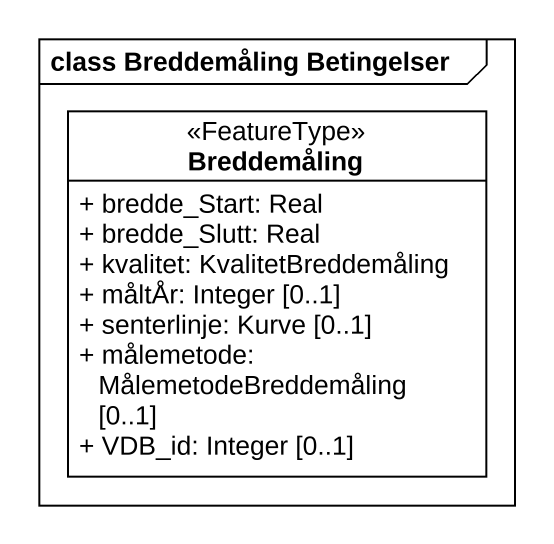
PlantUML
@startuml
mainframe class Breddemåling Betingelser
hide circle
hide empty members
skinparam classAttributeIconSize 0
class Breddemåling <<FeatureType>> {
  + bredde_Start: Real
  + bredde_Slutt: Real
  + kvalitet: KvalitetBreddemåling
  + måltÅr: Integer [0..1]
  + senterlinje: Kurve [0..1]
  + målemetode: MålemetodeBreddemåling [0..1]
  + VDB_id: Integer [0..1]
}
@enduml
